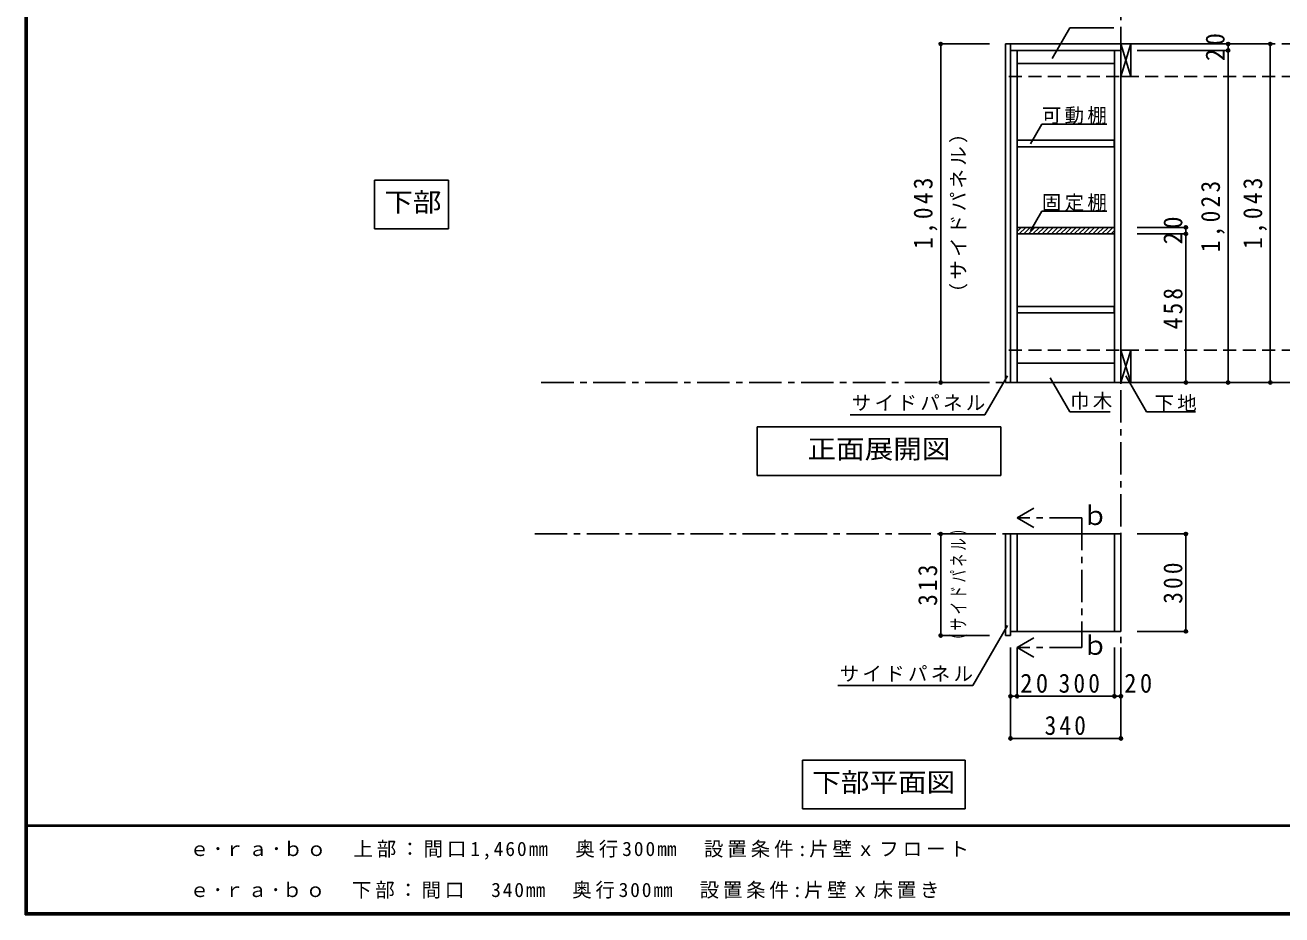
# Model space of a CAD drawing. Units: millimetres at full size, sheet at 1:20; details may follow other scales. Extents: x -3922 to 3878, y -2932 to 2722.
# Drawn here: x -3922 to -53, y -2864 to -123 of the extents above; entities that cross this region are included whole.
import ezdxf
from ezdxf.enums import TextEntityAlignment as Align

# ---------------------------------------------------------------- set-up
doc = ezdxf.new("R2010")
doc.units = ezdxf.units.MM
doc.header["$LTSCALE"] = 20
doc.header["$PDMODE"] = 32
doc.header["$PDSIZE"] = 10
doc.linetypes.add('CHAIN1', pattern=[8, 5, -1, 1, -1])
doc.linetypes.add('DASHED2', pattern=[3, 2, -1])
for name, color, linetype in [('0-2_本体', 2, 'Continuous'), ('0-3_固定棚', 3, 'Continuous'), ('0-4_可動棚', 3, 'Continuous'), ('0-7_桟木・巾木', 2, 'Continuous'), ('0-8_引き出し', 3, 'Continuous'), ('0-A_文字', 7, 'Continuous'), ('0-B_寸法', 7, 'Continuous'), ('0-C_ハッチ', 4, 'Continuous'), ('F-1_枠', 6, 'Continuous'), ('F-A_文字', 7, 'Continuous')]:
    doc.layers.add(name, color=color, linetype=linetype)
doc.styles.add('ＭＳ ゴシック', font='')
doc.styles.get('ＭＳ ゴシック').set_extended_font_data('MS Gothic')

msp = doc.modelspace()

# ---------------------------------------------------------------- linework, layer by layer
at = {"layer": '0-2_本体', "color": 3}
for p, q in [((-903.06, -180.95), (-533.06, -180.95)), ((-903.06, -180.95), (-903.06, -1223.95)), ((-888.06, -180.95), (-888.06, -1223.95)), ((-548.06, -1223.95), (-548.06, -180.95)), ((-888.06, -200.95), (-548.06, -200.95)), ((-868.06, -200.95), (-868.06, -1223.95)), ((-568.06, -1223.95), (-568.06, -200.95)), ((-903.06, -1223.95), (-888.06, -1223.95)), ((-888.06, -1223.95), (-548.06, -1223.95)), ((-888.06, -1990.71), (-548.06, -1990.71))]:
    msp.add_line(p, q, dxfattribs=at)
at = {"layer": '0-2_本体'}
for p, q in [((-903.06, -1690.71), (-903.06, -2003.71)), ((-903.06, -1690.71), (-868.06, -1690.71)), ((-888.06, -2003.71), (-888.06, -1690.71)), ((-868.06, -1990.71), (-868.06, -1690.71)), ((-568.06, -1990.71), (-568.06, -1690.71)), ((-568.06, -1690.71), (-548.06, -1690.71)), ((-548.06, -1990.71), (-548.06, -1690.71)), ((-903.06, -2003.71), (-888.06, -2003.71)), ((-888.06, -1990.71), (-868.06, -1990.71)), ((-568.06, -1990.71), (-548.06, -1990.71))]:
    msp.add_line(p, q, dxfattribs=at)
at = {"layer": '0-3_固定棚'}
for p, q in [((-568.06, -745.95), (-868.06, -745.95)), ((-568.06, -765.95), (-868.06, -765.95)), ((-568.06, -745.95), (-568.06, -765.95)), ((-868.06, -1690.71), (-888.06, -1690.71)), ((-548.06, -1690.71), (-568.06, -1690.71))]:
    msp.add_line(p, q, dxfattribs=at)
at = {"layer": '0-4_可動棚'}
for p, q in [((-867.06, -497.45), (-867.06, -477.45)), ((-569.06, -477.45), (-867.06, -477.45)), ((-569.06, -497.45), (-867.06, -497.45)), ((-569.06, -477.45), (-569.06, -497.45)), ((-867.06, -1009.45), (-867.06, -989.45)), ((-569.06, -989.45), (-867.06, -989.45)), ((-569.06, -989.45), (-569.06, -1009.45)), ((-569.06, -1009.45), (-867.06, -1009.45)), ((-868.06, -1690.71), (-568.06, -1690.71))]:
    msp.add_line(p, q, dxfattribs=at)
at = {"layer": '0-7_桟木・巾木', "color": 7}
for p, q in [((-868.06, -240.95), (-568.06, -240.95)), ((-868.06, -1163.95), (-568.06, -1163.95))]:
    msp.add_line(p, q, dxfattribs=at)
at = {"layer": '0-8_引き出し', "color": 7}
for p, q in [((-548.06, -180.95), (-518.06, -280.95)), ((-548.06, -280.95), (-518.06, -180.95)), ((-548.06, -1123.95), (-518.06, -1223.95)), ((-548.06, -1223.95), (-518.06, -1123.95))]:
    msp.add_line(p, q, dxfattribs=at)
at = {"layer": '0-8_引き出し'}
for p, q in [((-548.06, -280.95), (-518.06, -280.95)), ((-548.06, -1223.95), (-518.06, -1223.95))]:
    msp.add_line(p, q, dxfattribs=at)
for points in [[(-518.06, -280.95), (-518.06, -180.95), (-548.06, -180.95)], [(-518.06, -1223.95), (-518.06, -1123.95), (-548.06, -1123.95)]]:
    msp.add_lwpolyline(points, dxfattribs=at)
at = {"layer": '0-A_文字', "linetype": 'CHAIN1'}
for p, q in [((-548.06, 1952.35), (-548.06, -2040.71)), ((2566.94, -1223.95), (-2353.06, -1223.95)), ((-668.06, -1640.71), (-868.06, -1640.71)), ((-668.06, -1640.71), (-668.06, -2040.71)), ((-2353.06, -1690.71), (-548.06, -1690.71)), ((-668.06, -2040.71), (-868.06, -2040.71))]:
    msp.add_line(p, q, dxfattribs=at)
at = {"layer": '0-A_文字'}
for p, q in [((-826.76, -488.51), (-791.75, -427.86)), ((-591.75, -427.86), (-791.75, -427.86)), ((-2845.95, -600.16), (-2845.95, -750.16)), ((-2618.06, -600.16), (-2845.95, -600.16)), ((-2618.06, -600.16), (-2618.06, -750.16)), ((-826.76, -757.01), (-791.75, -696.36)), ((-591.75, -696.36), (-791.75, -696.36)), ((-2845.95, -750.16), (-2618.06, -750.16)), ((-897.37, -1203.22), (-966.6, -1323.13)), ((-533.35, -1203.42), (-469.29, -1314.37)), ((-469.29, -1314.37), (-318.76, -1314.37)), ((-966.6, -1323.13), (-1381.73, -1323.13)), ((-918.06, -1360.71), (-918.06, -1510.71)), ((-1668.06, -1510.71), (-918.06, -1510.71)), ((-868.06, -1640.71), (-816.1, -1610.71)), ((-868.06, -1640.71), (-816.1, -1670.71)), ((-897.37, -1972.29), (-1004.45, -2157.76)), ((-868.06, -2040.71), (-816.1, -2010.71)), ((-868.06, -2040.71), (-816.1, -2070.71)), ((-1004.45, -2157.76), (-1419.59, -2157.76)), ((-1027.46, -2387.71), (-1528.46, -2387.71)), ((-1528.46, -2387.71), (-1528.46, -2537.71)), ((-1027.46, -2387.71), (-1027.46, -2537.71)), ((-1528.46, -2537.71), (-1027.46, -2537.71))]:
    msp.add_line(p, q, dxfattribs=at)
for points in [[(-765.62, -1209.19), (-704.9, -1314.37), (-581.14, -1314.37)], [(-918.06, -1360.71), (-1668.06, -1360.71), (-1668.06, -1510.71)]]:
    msp.add_lwpolyline(points, dxfattribs=at)
at = {"layer": '0-B_寸法'}
for p in [(-759.73, -226.03), (-570.31, -131.06)]:
    msp.add_line(p, (-704.9, -131.06), dxfattribs=at)
at = {"layer": '0-B_寸法', "color": 4}
for p, q in [((-1103.06, -1223.95), (-1103.06, -180.95)), ((-1103.06, -180.95), (-953.06, -180.95)), ((-218.06, -180.95), (-498.06, -180.95)), ((-88.06, -180.95), (-498.06, -180.95)), ((-218.06, -200.95), (-218.06, -180.95)), ((-88.06, -1223.95), (-88.06, -180.95)), ((-218.06, -200.95), (-498.06, -200.95)), ((-218.06, -1223.95), (-218.06, -200.95)), ((-348.06, -745.95), (-498.06, -745.95)), ((-348.06, -765.95), (-498.06, -765.95)), ((-348.06, -765.95), (-348.06, -745.95)), ((-348.06, -1223.95), (-348.06, -765.95)), ((-1103.06, -1223.95), (-953.06, -1223.95)), ((-348.06, -1223.95), (-498.06, -1223.95)), ((-218.06, -1223.95), (-498.06, -1223.95)), ((-88.06, -1223.95), (-498.06, -1223.95)), ((-1103.06, -2003.71), (-1103.06, -1690.71)), ((-1103.06, -1690.71), (-953.06, -1690.71)), ((-348.06, -1690.71), (-498.06, -1690.71)), ((-348.06, -1690.71), (-348.06, -1990.71)), ((-1103.06, -2003.71), (-953.06, -2003.71)), ((-348.06, -1990.71), (-498.06, -1990.71)), ((-888.06, -2190.71), (-888.06, -2040.71)), ((-868.06, -2190.71), (-868.06, -2040.71)), ((-568.06, -2190.71), (-568.06, -2040.71)), ((-548.06, -2190.71), (-548.06, -2040.71)), ((-888.06, -2190.71), (-868.06, -2190.71)), ((-888.06, -2320.71), (-888.06, -2190.71)), ((-868.06, -2190.71), (-568.06, -2190.71)), ((-568.06, -2190.71), (-548.06, -2190.71)), ((-548.06, -2320.71), (-548.06, -2190.71)), ((-548.06, -2320.71), (-888.06, -2320.71))]:
    msp.add_line(p, q, dxfattribs=at)
at = {"layer": '0-B_寸法', "color": 4, "linetype": 'DASHED2'}
for p, q in [((2566.94, -180.95), (-903.06, -180.95)), ((2566.94, -280.95), (-903.06, -280.95)), ((2566.94, -1123.95), (-903.06, -1123.95))]:
    msp.add_line(p, q, dxfattribs=at)
at = {"layer": '0-B_寸法'}
for p in [(-1103.06, -180.95), (-218.06, -180.95), (-88.06, -180.95), (-218.06, -200.95), (-348.06, -745.95), (-348.06, -765.95), (-1103.06, -1223.95), (-348.06, -1223.95), (-218.06, -1223.95), (-88.06, -1223.95), (-1103.06, -1690.71), (-348.06, -1690.71), (-1103.06, -2003.71), (-348.06, -1990.71), (-888.06, -2190.71), (-868.06, -2190.71), (-568.06, -2190.71), (-548.06, -2190.71), (-888.06, -2320.71), (-548.06, -2320.71)]:
    msp.add_point(p, dxfattribs=at)
at = {"layer": '0-C_ハッチ'}
for p, q in [((-868.06, -758.53), (-855.49, -745.95)), ((-861.34, -765.95), (-841.34, -745.95)), ((-847.2, -765.95), (-827.2, -745.95)), ((-833.06, -765.95), (-813.06, -745.95)), ((-818.92, -765.95), (-798.92, -745.95)), ((-804.78, -765.95), (-784.78, -745.95)), ((-790.63, -765.95), (-770.63, -745.95)), ((-776.49, -765.95), (-756.49, -745.95)), ((-762.35, -765.95), (-742.35, -745.95)), ((-748.21, -765.95), (-728.21, -745.95)), ((-734.06, -765.95), (-714.06, -745.95)), ((-719.92, -765.95), (-699.92, -745.95)), ((-705.78, -765.95), (-685.78, -745.95)), ((-691.64, -765.95), (-671.64, -745.95)), ((-677.5, -765.95), (-657.5, -745.95)), ((-663.35, -765.95), (-643.35, -745.95)), ((-649.21, -765.95), (-629.21, -745.95)), ((-635.07, -765.95), (-615.07, -745.95)), ((-620.93, -765.95), (-600.93, -745.95)), ((-606.79, -765.95), (-586.79, -745.95)), ((-592.64, -765.95), (-572.64, -745.95)), ((-578.5, -765.95), (-568.06, -755.51))]:
    msp.add_line(p, q, dxfattribs=at)
at = {"layer": 'F-1_枠'}
for p, q in [((-3922.03, 2722.29), (-3922.03, -2864.37)), ((-3918.7, 2722.29), (-3918.7, -2864.37)), ((-3915.36, 2722.29), (-3915.36, -2864.37)), ((3877.97, -2587.71), (-3922.03, -2587.71)), ((3877.97, -2591.04), (-3922.03, -2591.04)), ((3877.97, -2857.71), (-3922.03, -2857.71)), ((3877.97, -2861.04), (-3922.03, -2861.04)), ((3877.97, -2864.37), (-3922.03, -2864.37))]:
    msp.add_line(p, q, dxfattribs=at)

# ---------------------------------------------------------------- texts
at = {"layer": '0-A_文字', "style": 'ＭＳ ゴシック', "width": 1.1}
for s, p in [('下部', (-2815.95, -715.16)), ('正面展開図', (-1513.06, -1475.71)), ('下部平面図', (-1498.46, -2502.71))]:
    msp.add_text(s, height=58.65, dxfattribs=at).set_placement(p, align=Align.BOTTOM_LEFT)
at = {"layer": '0-A_文字', "style": 'ＭＳ ゴシック'}
for p in [(-668.06, -1680.71), (-668.06, -2080.71)]:
    msp.add_text('ｂ', height=58.65, dxfattribs=at).set_placement(p, align=Align.BOTTOM_LEFT)
at = {"layer": '0-A_文字', "char_height": 43.99, "attachment_point": 7, "style": 'ＭＳ ゴシック'}
for s, insert in [('\\T1.17;可動棚', (-791.75, -427.86)), ('\\T1.17;固定棚', (-791.75, -696.36)), ('\\T1.17;サイドパネル', (-1376.6, -1311.19)), ('\\T1.17;巾木', (-704.9, -1307.25)), ('\\T1.17;下地', (-444.79, -1314.37)), ('\\T1.17;サイドパネル', (-1414.45, -2145.81))]:
    msp.add_mtext(s, dxfattribs=dict(at, insert=insert))
at = {"layer": '0-B_寸法', "attachment_point": 7, "rotation": 90, "style": 'ＭＳ ゴシック'}
for s, insert, char_height in [('\\T1.27;\\W0.95;20', (-228.06, -233.45), 58.65), ('\\T1.17;（サイドパネル）', (-1020.56, -977.45), 43.99), ('\\T1.28;\\W0.9;1,043', (-1113.06, -812.45), 58.65), ('\\T1.28;\\W0.9;1,023', (-228.06, -822.45), 58.65), ('\\T1.28;\\W0.9;1,043', (-98.06, -812.45), 58.65), ('\\T1.27;\\W0.95;20', (-358.06, -798.45), 58.65), ('\\T1.27;\\W0.9;458', (-358.06, -1059.95), 58.65), ('\\T1.26;\\W0.65;（サイドパネル）', (-1020.56, -2037.21), 43.99), ('\\T1.27;\\W0.9;313', (-1113.06, -1912.21), 58.65), ('\\T1.27;\\W0.9;300', (-358.06, -1905.71), 58.65)]:
    msp.add_mtext(s, dxfattribs=dict(at, insert=insert, char_height=char_height))
at = {"layer": '0-B_寸法', "char_height": 58.65, "attachment_point": 7, "style": 'ＭＳ ゴシック'}
for s, insert in [('\\T1.27;\\W0.95;20', (-858.21, -2180.71)), ('\\T1.27;\\W0.9;300', (-739.87, -2180.71)), ('\\T1.27;\\W0.95;20', (-537.91, -2180.71)), ('\\T1.27;\\W0.9;340', (-783.06, -2310.71))]:
    msp.add_mtext(s, dxfattribs=dict(at, insert=insert))
at = {"layer": 'F-A_文字', "char_height": 43.99, "attachment_point": 7, "style": 'ＭＳ ゴシック'}
for s, insert in [('\\T1.2;ｅ･ｒａ･ｂｏ\u3000上部：間口1,460㎜\u3000奥行300㎜\u3000設置条件:片壁ｘフロート', (-3415.36, -2694.37)), ('\\T1.19;ｅ･ｒａ･ｂｏ\u3000下部：間口\u3000340㎜\u3000奥行300㎜\u3000設置条件:片壁ｘ床置き', (-3415.36, -2814.37))]:
    msp.add_mtext(s, dxfattribs=dict(at, insert=insert))

doc.saveas('drawing.dxf')
